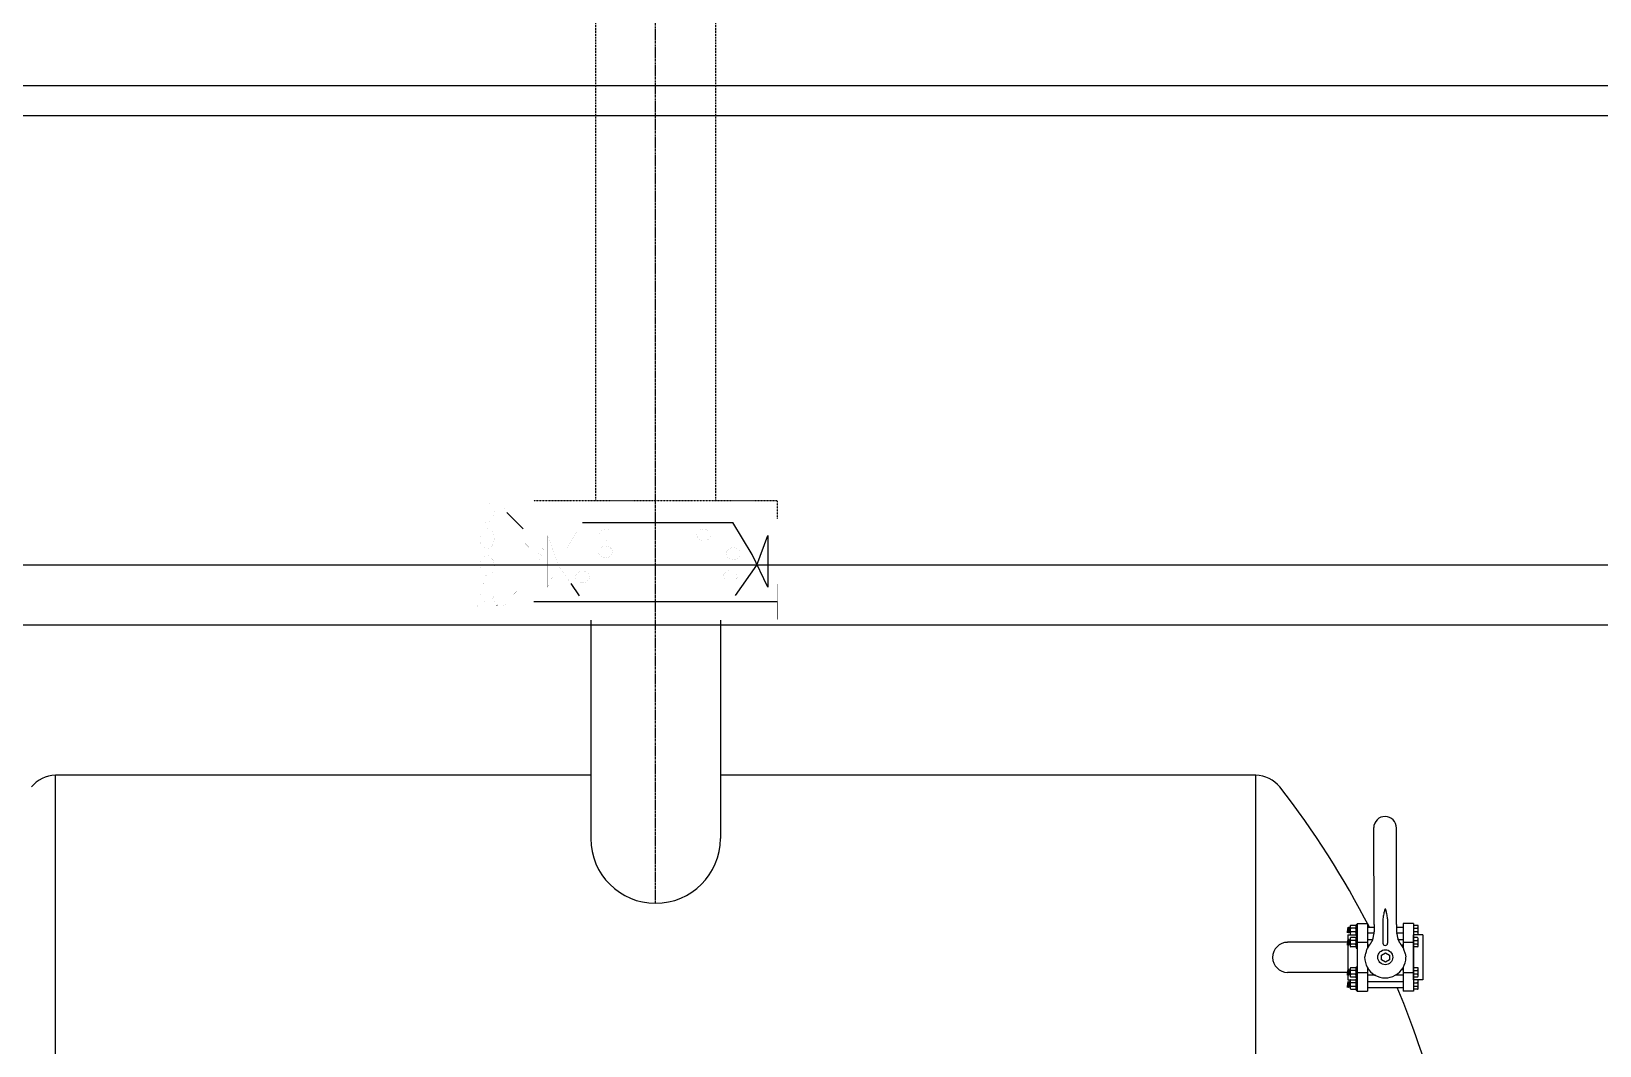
# Model space of a CAD drawing. Header units: millimetres. Extents: x -702765 to 835888, y -645289 to 262.
# Drawn here: x 723292 to 725905, y -319329 to -317639 of the extents above; entities that cross this region are included whole.
import ezdxf

# ---------------------------------------------------------------- set-up
doc = ezdxf.new("R2010")
doc.units = ezdxf.units.MM
doc.header["$LTSCALE"] = 0.01
for name, pattern in [('CENTER', [2, 1.25, -0.25, 0.25, -0.25]), ('DASHED', [19.05, 12.7, -6.35]), ('HIDDEN', [9.525, 6.35, -3.175])]:
    doc.linetypes.add(name, pattern=pattern)
for name, color, linetype in [('A\\M+3B1E2\\M+3B0E81', 6, 'Continuous'), ('centre', 8, 'CENTER'), ('F\\M+3B9E8\\M+3B0FC2', 3, 'Continuous'), ('N_THAY', 7, 'Continuous'), ('PIPE', 3, 'Continuous'), ('S\\M+3B1E2\\M+3B0E82', 4, 'Continuous'), ('V\\M+3B0C7\\M+3C3E0', 8, 'Continuous')]:
    doc.layers.add(name, color=color, linetype=linetype)

msp = doc.modelspace()

# ---------------------------------------------------------------- linework, layer by layer
at = {"layer": 'A\\M+3B1E2\\M+3B0E81'}
msp.add_lwpolyline([(721102.4, -321128.6), (726002.4, -321128.6), (726002.4, -318628.6), (721102.4, -318628.6)], close=True, dxfattribs=at)
at = {"layer": 'centre', "linetype": 'CENTER', "ltscale": 300}
msp.add_line((724332.4, -319092), (724332.4, -306279.4), dxfattribs=at)
at = {"layer": 'F\\M+3B9E8\\M+3B0FC2'}
for p, q in [((724224.4, -318619.8), (724224.4, -318984)), ((724440.4, -318619.8), (724440.4, -318984))]:
    msp.add_line(p, q, dxfattribs=at)
msp.add_arc((724332.4, -318984), 108, 180, 0, dxfattribs=at)
at = {"layer": 'N_THAY'}
for p, q in [((720402.4, -317728.6), (726902.4, -317728.6)), ((720452.4, -317778.6), (726402.4, -317778.6))]:
    msp.add_line(p, q, dxfattribs=at)
at = {"layer": 'PIPE', "linetype": 'DASHED', "ltscale": 25}
for p, q in [((724232.4, -306279.4), (724232.4, -318420.8)), ((724432.4, -306279.4), (724432.4, -318420.8))]:
    msp.add_line(p, q, dxfattribs=at)
at = {"layer": 'S\\M+3B1E2\\M+3B0E82'}
for p, q in [((724224.4, -318878.6), (723332.4, -318878.6)), ((723332.4, -320678.6), (723332.4, -318878.6)), ((725332.4, -318878.6), (724440.4, -318878.6)), ((725332.4, -318878.6), (724440.4, -318878.6)), ((725332.4, -320678.6), (725332.4, -318878.6))]:
    msp.add_line(p, q, dxfattribs=at)
at = {"layer": 'S\\M+3B1E2\\M+3B0E82', "linetype": 'Continuous'}
for points, const_width in [([(724039.1, -318433), (724039.1, -318432.6), (724039, -318432.3), (724038.8, -318431.9), (724038.6, -318431.6), (724038.4, -318431.4), (724038.1, -318431.2), (724037.7, -318431), (724037.4, -318430.9), (724037, -318430.9), (724036.7, -318430.9), (724036.3, -318431), (724036, -318431.2), (724035.7, -318431.4), (724035.5, -318431.6), (724035.2, -318431.9), (724035.1, -318432.3), (724035, -318432.6), (724035, -318433), (724035, -318433)], 0.0349), ([(724035, -318433), (724035, -318595.4)], 0.0349), ([(724039.1, -318441.3), (724039.3, -318444.2), (724039.8, -318447), (724040.7, -318449.6), (724041.8, -318452), (724043.3, -318454.1), (724045, -318455.7), (724046.9, -318457), (724048.9, -318457.7), (724050.9, -318458), (724053, -318457.7), (724055, -318457), (724056.9, -318455.7), (724058.6, -318454.1), (724060, -318452), (724061.2, -318449.7), (724062.1, -318447), (724062.6, -318444.2), (724062.8, -318441.3), (724062.6, -318438.4), (724062.1, -318435.6), (724061.2, -318433), (724060, -318430.6), (724058.6, -318428.6), (724056.9, -318426.9), (724055, -318425.7), (724053, -318424.9), (724050.9, -318424.7), (724048.9, -318424.9), (724046.9, -318425.7), (724045, -318426.9), (724043.3, -318428.6), (724041.9, -318430.6), (724040.7, -318433), (724039.8, -318435.6), (724039.3, -318438.4), (724039.1, -318441.3), (724039.1, -318441.3)], 0.0349), ([(724039.1, -318595.4), (724039.1, -318433)], 0.0349), ([(724084.4, -318441.3), (724084.3, -318439.5), (724083.8, -318437.8), (724083.1, -318436.1), (724082, -318434.6), (724080.7, -318433.4), (724079.3, -318432.3), (724077.7, -318431.5), (724075.9, -318431.1), (724074.1, -318430.9), (724072.3, -318431.1), (724070.6, -318431.5), (724069, -318432.3), (724067.5, -318433.4), (724066.2, -318434.6), (724065.2, -318436.1), (724064.5, -318437.8), (724064, -318439.5), (724063.8, -318441.3)], 0.0349), ([(724063.8, -318441.3), (724039.1, -318441.3)], 0.0349), ([(724050.9, -318449.6), (724050.9, -318474.6)], 0.0349), ([(724063.8, -318587), (724063.8, -318441.3)], 0.0349), ([(724084.4, -318441.3), (724084.4, -318587.1)], 0.0349), ([(724111.7, -318488.8), (724084.4, -318461.2)], 0.0349), ([(724129.3, -318451), (724535.5, -318451)], 0.0579), ([(724129.3, -318451), (724129.3, -318482.4)], 0.0579), ([(724185.1, -318499.3), (724210.4, -318457.2)], 0.0699), ([(724434, -318459.7), (724434, -318524.6), (724232.2, -318524.6), (724232.2, -318459.7), (724434, -318459.7)], 0.0699), ([(724535.5, -318451), (724535.5, -318482.4)], 0.0579), ([(724039.8, -318484.3), (724040, -318487.2), (724040.5, -318490), (724041.4, -318492.7), (724042.6, -318495), (724044, -318497.1), (724045.7, -318498.8), (724047.6, -318500), (724049.6, -318500.7), (724051.7, -318501), (724053.7, -318500.7), (724055.7, -318500), (724057.6, -318498.8), (724059.3, -318497.1), (724060.7, -318495), (724061.9, -318492.7), (724062.8, -318490), (724063.3, -318487.2), (724063.5, -318484.3), (724063.3, -318481.4), (724062.8, -318478.6), (724061.9, -318476), (724060.7, -318473.6), (724059.3, -318471.6), (724057.6, -318469.9), (724055.7, -318468.7), (724053.7, -318467.9), (724051.7, -318467.7), (724049.6, -318467.9), (724047.6, -318468.7), (724045.7, -318469.9), (724044, -318471.6), (724042.6, -318473.6), (724041.4, -318476), (724040.5, -318478.6), (724040, -318481.4), (724039.8, -318484.3), (724039.8, -318484.3)], 0.0349), ([(724111.7, -318468), (724146.2, -318502.8)], 0.0349), ([(724124.1, -318501.3), (724111.7, -318488.8)], 0.0349), ([(724129.3, -318482.4), (724195.1, -318482.4)], 0.0579), ([(724191.7, -318558.9), (724170.7, -318528.6), (724152.3, -318479.2), (724152.3, -318565.2), (724164.4, -318539.9)], 0.0699), ([(724255.1, -318468.9), (724253.2, -318468.3), (724251.2, -318468.1), (724249.2, -318468.2), (724247.2, -318468.5), (724245.4, -318469.1), (724243.6, -318470), (724242.1, -318471.2), (724240.9, -318472.5), (724239.9, -318474), (724239.3, -318475.7), (724239, -318477.4), (724239.1, -318479.1), (724239.5, -318480.8), (724240.2, -318482.4), (724241.3, -318483.8), (724242.6, -318485.1), (724244.2, -318486.2), (724246, -318487), (724247.9, -318487.5), (724249.9, -318487.8), (724251.9, -318487.7), (724253.9, -318487.4), (724255.8, -318486.7), (724257.5, -318485.8), (724259, -318484.7), (724260.2, -318483.3), (724261.2, -318481.8), (724261.8, -318480.2), (724262.1, -318478.5), (724262.1, -318476.8), (724261.7, -318475.1), (724260.9, -318473.5), (724259.8, -318472.1), (724258.5, -318470.8), (724256.9, -318469.7), (724255.1, -318468.9), (724255.1, -318468.9)], 0.0699), ([(724417.2, -318468.9), (724415.3, -318468.3), (724413.3, -318468.1), (724411.3, -318468.1), (724409.3, -318468.5), (724407.4, -318469.1), (724405.7, -318470), (724404.2, -318471.2), (724402.9, -318472.5), (724402, -318474), (724401.3, -318475.7), (724401, -318477.4), (724401.1, -318479.1), (724401.5, -318480.8), (724402.3, -318482.4), (724403.3, -318483.8), (724404.7, -318485.1), (724406.2, -318486.2), (724408, -318487), (724409.9, -318487.5), (724411.9, -318487.8), (724413.9, -318487.7), (724415.9, -318487.4), (724417.8, -318486.8), (724419.5, -318485.8), (724421, -318484.7), (724422.3, -318483.4), (724423.2, -318481.8), (724423.9, -318480.2), (724424.2, -318478.5), (724424.1, -318476.8), (724423.7, -318475.1), (724423, -318473.5), (724421.9, -318472.1), (724420.6, -318470.8), (724419, -318469.7), (724417.2, -318468.9), (724417.2, -318468.9)], 0.0699), ([(724535.5, -318482.4), (724475.5, -318482.4)], 0.0579), ([(724039.8, -318529.1), (724040, -318532), (724040.5, -318534.8), (724041.4, -318537.4), (724042.6, -318539.8), (724044, -318541.8), (724045.7, -318543.5), (724047.6, -318544.7), (724049.6, -318545.5), (724051.6, -318545.7), (724053.7, -318545.5), (724055.7, -318544.7), (724057.6, -318543.5), (724059.3, -318541.8), (724060.7, -318539.8), (724061.9, -318537.4), (724062.8, -318534.8), (724063.3, -318532), (724063.5, -318529.1), (724063.3, -318526.2), (724062.8, -318523.4), (724061.9, -318520.8), (724060.7, -318518.4), (724059.3, -318516.3), (724057.6, -318514.7), (724055.7, -318513.4), (724053.7, -318512.7), (724051.6, -318512.4), (724049.6, -318512.7), (724047.6, -318513.4), (724045.7, -318514.7), (724044, -318516.3), (724042.6, -318518.4), (724041.4, -318520.8), (724040.5, -318523.4), (724040, -318526.2), (724039.8, -318529.1), (724039.8, -318529.1)], 0.0349), ([(724050.9, -318495.4), (724050.9, -318524.6)], 0.0349), ([(724111.7, -318508.2), (724084.4, -318508.2)], 0.0349), ([(724136, -318508.2), (724111.7, -318508.2)], 0.0349), ([(724124.1, -318501.2), (724118.4, -318501.2), (724118.4, -318508.5)], 0.0349), ([(724125.6, -318502.8), (724124.2, -318501.4)], 0.0349), ([(724125.6, -318502.8), (724127.6, -318504.5), (724129.8, -318505.8), (724132.1, -318506.6), (724134.6, -318507.1), (724137.2, -318507.1), (724139.7, -318506.6), (724142.1, -318505.8), (724144.3, -318504.5), (724146.2, -318502.8)], 0.0349), ([(724136, -318520.7), (724137, -318520.6), (724138.1, -318520.3), (724139.1, -318519.9), (724139.9, -318519.2), (724140.7, -318518.5), (724141.3, -318517.6), (724141.8, -318516.6), (724142, -318515.5), (724142.1, -318514.4), (724142, -318513.4), (724141.8, -318512.3), (724141.3, -318511.3), (724140.7, -318510.4), (724139.9, -318509.7), (724139.1, -318509), (724138.1, -318508.6), (724137, -318508.3), (724136, -318508.2), (724136, -318508.2)], 0.0349), ([(724151.4, -318501.2), (724145.2, -318501.2)], 0.0349), ([(724166.9, -318501.2), (724151.4, -318501.2)], 0.0349), ([(724232.2, -318498.8), (724166.4, -318498.8)], 0.0699), ([(724166.7, -318501.2), (724166.7, -318527.2)], 0.0349), ([(724166.9, -318501.2), (724166.9, -318527.2)], 0.0349), ([(724253.6, -318497.3), (724251.7, -318496.8), (724249.7, -318496.5), (724247.7, -318496.6), (724245.7, -318496.9), (724243.8, -318497.5), (724242.1, -318498.5), (724240.6, -318499.6), (724239.3, -318500.9), (724238.4, -318502.5), (724237.7, -318504.1), (724237.5, -318505.8), (724237.5, -318507.5), (724237.9, -318509.2), (724238.7, -318510.8), (724239.7, -318512.3), (724241.1, -318513.5), (724242.7, -318514.6), (724244.4, -318515.4), (724246.4, -318516), (724248.4, -318516.2), (724250.4, -318516.2), (724252.4, -318515.8), (724254.2, -318515.2), (724256, -318514.3), (724257.5, -318513.1), (724258.7, -318511.8), (724259.7, -318510.3), (724260.3, -318508.6), (724260.6, -318506.9), (724260.5, -318505.2), (724260.1, -318503.5), (724259.4, -318501.9), (724258.3, -318500.5), (724257, -318499.2), (724255.4, -318498.1), (724253.6, -318497.3), (724253.6, -318497.3)], 0.0699), ([(724466.1, -318500.1), (724464.2, -318499.6), (724462.2, -318499.3), (724460.2, -318499.4), (724458.2, -318499.7), (724456.3, -318500.3), (724454.6, -318501.3), (724453.1, -318502.4), (724451.8, -318503.7), (724450.9, -318505.3), (724450.2, -318506.9), (724449.9, -318508.6), (724450, -318510.3), (724450.4, -318512), (724451.1, -318513.6), (724452.2, -318515.1), (724453.6, -318516.3), (724455.1, -318517.4), (724456.9, -318518.2), (724458.8, -318518.8), (724460.8, -318519), (724462.9, -318519), (724464.8, -318518.6), (724466.7, -318518), (724468.4, -318517.1), (724469.9, -318515.9), (724471.2, -318514.6), (724472.2, -318513.1), (724472.8, -318511.5), (724473.1, -318509.8), (724473, -318508), (724472.6, -318506.3), (724471.9, -318504.8), (724470.8, -318503.3), (724469.5, -318502), (724467.9, -318500.9), (724466.1, -318500.1), (724466.1, -318500.1)], 0.0699), ([(724502.8, -318530), (724527.3, -318530), (724527.3, -318515.5), (724502.8, -318515.5)], 0.0699), ([(724050.9, -318537.1), (724050.9, -318566.2)], 0.0349), ([(724111.7, -318520.7), (724084.4, -318520.7)], 0.0349), ([(724084.4, -318567.9), (724111.7, -318540.3)], 0.0349), ([(724136, -318520.7), (724111.7, -318520.7)], 0.0349), ([(724111.7, -318540.3), (724125.6, -318526.3)], 0.0349), ([(724146.2, -318526.3), (724111.7, -318561.1)], 0.0349), ([(724124.6, -318527.2), (724118.4, -318527.2), (724118.4, -318521)], 0.0349), ([(724146.2, -318526.3), (724144.3, -318524.6), (724142.1, -318523.3), (724139.7, -318522.4), (724137.2, -318522), (724134.6, -318522), (724132.2, -318522.4), (724129.8, -318523.3), (724127.6, -318524.6), (724125.6, -318526.3), (724125.6, -318526.3)], 0.0349), ([(724151.4, -318527.2), (724145.2, -318527.2)], 0.0349), ([(724166.9, -318527.2), (724151.4, -318527.2)], 0.0349), ([(724166.4, -318530), (724232.2, -318530)], 0.0699), ([(724166.6, -318525), (724168, -318522.1)], 0.0349), ([(724215.4, -318539), (724213.5, -318538.4), (724211.5, -318538.2), (724209.5, -318538.2), (724207.5, -318538.6), (724205.6, -318539.2), (724203.9, -318540.1), (724202.4, -318541.2), (724201.1, -318542.6), (724200.2, -318544.1), (724199.5, -318545.7), (724199.3, -318547.4), (724199.3, -318549.2), (724199.7, -318550.8), (724200.5, -318552.4), (724201.5, -318553.9), (724202.9, -318555.2), (724204.5, -318556.2), (724206.2, -318557.1), (724208.2, -318557.6), (724210.1, -318557.9), (724212.2, -318557.8), (724214.1, -318557.5), (724216, -318556.8), (724217.7, -318555.9), (724219.2, -318554.8), (724220.5, -318553.4), (724221.5, -318551.9), (724222.1, -318550.3), (724222.4, -318548.6), (724222.3, -318546.9), (724221.9, -318545.2), (724221.2, -318543.6), (724220.1, -318542.1), (724218.8, -318540.8), (724217.2, -318539.8), (724215.4, -318539), (724215.4, -318539)], 0.0699), ([(724461.5, -318537.6), (724459.6, -318537.1), (724457.6, -318536.9), (724455.6, -318536.9), (724453.6, -318537.3), (724451.7, -318537.9), (724450, -318538.8), (724448.5, -318539.9), (724447.3, -318541.3), (724446.3, -318542.8), (724445.7, -318544.4), (724445.4, -318546.1), (724445.4, -318547.9), (724445.8, -318549.5), (724446.6, -318551.1), (724447.6, -318552.6), (724449, -318553.9), (724450.6, -318555), (724452.3, -318555.8), (724454.3, -318556.3), (724456.3, -318556.5), (724458.3, -318556.5), (724460.3, -318556.2), (724462.1, -318555.5), (724463.9, -318554.6), (724465.4, -318553.5), (724466.6, -318552.1), (724467.6, -318550.6), (724468.2, -318549), (724468.5, -318547.3), (724468.4, -318545.6), (724468, -318543.9), (724467.3, -318542.3), (724466.2, -318540.8), (724464.9, -318539.5), (724463.3, -318538.5), (724461.5, -318537.6), (724461.5, -318537.6)], 0.0699), ([(724040.3, -318572.8), (724040.5, -318575.7), (724041, -318578.5), (724041.9, -318581.1), (724043.1, -318583.5), (724044.6, -318585.6), (724046.2, -318587.2), (724048.1, -318588.5), (724050.1, -318589.2), (724052.2, -318589.5), (724054.2, -318589.2), (724056.2, -318588.5), (724058.1, -318587.2), (724059.8, -318585.6), (724061.2, -318583.5), (724062.4, -318581.1), (724063.3, -318578.5), (724063.8, -318575.7), (724064, -318572.8), (724063.8, -318569.9), (724063.3, -318567.1), (724062.4, -318564.5), (724061.2, -318562.1), (724059.8, -318560.1), (724058.1, -318558.4), (724056.2, -318557.2), (724054.2, -318556.4), (724052.2, -318556.2), (724050.1, -318556.4), (724048.1, -318557.2), (724046.2, -318558.4), (724044.6, -318560.1), (724043.1, -318562.1), (724041.9, -318564.5), (724041, -318567.1), (724040.5, -318569.9), (724040.3, -318572.8), (724040.3, -318572.8)], 0.0349), ([(724111.7, -318561.1), (724084.4, -318588.7)], 0.0349), ([(724129.3, -318589.6), (724129.3, -318558.2)], 0.0579), ([(724191.5, -318558.2), (724129.3, -318558.2)], 0.0579), ([(724535.5, -318558.2), (724479.7, -318558.2)], 0.0579), ([(724535, -318560), (724535, -318618.3)], 0.0699), ([(724535.5, -318589.6), (724535.5, -318558.2)], 0.0579), ([(724063.8, -318587), (724039.1, -318587.1)], 0.0349), ([(724050.9, -318582.9), (724050.9, -318603.7)], 0.0349), ([(724063.8, -318587), (724064, -318588.9), (724064.4, -318590.6), (724065.2, -318592.3), (724066.2, -318593.7), (724067.5, -318595), (724067.9, -318595.3)], 0.0349), ([(724080.1, -318595.5), (724081.5, -318594.3), (724082.6, -318592.9), (724083.5, -318591.3), (724084.1, -318589.6), (724084.4, -318587.8), (724084.4, -318587.1)], 0.0349), ([(724535.5, -318589.6), (724129.3, -318589.6)], 0.152), ([(724205.8, -318579.4), (724465, -318579.4), (724465.7, -318579.2)], 0.0579), ([(724035, -318595.4), (724035, -318595.7), (724035.1, -318596.1), (724035.2, -318596.4), (724035.5, -318596.7), (724035.7, -318597), (724036, -318597.2), (724036.3, -318597.3), (724036.7, -318597.4), (724037, -318597.5), (724037.4, -318597.4), (724037.7, -318597.3), (724038.1, -318597.2), (724038.4, -318597), (724038.6, -318596.7), (724038.8, -318596.4), (724039, -318596.1), (724039.1, -318595.7), (724039.1, -318595.4), (724039.1, -318595.4)], 0.0349), ([(724068.3, -318595.6), (724069.9, -318596.5), (724071.6, -318597.1), (724073.3, -318597.4), (724075.1, -318597.4), (724076.9, -318597.1), (724078.6, -318596.4), (724080, -318595.6)], 0.0349), ([(724080, -318595.6), (724080.1, -318595.4)], 0.0289)]:
    msp.add_lwpolyline(points, dxfattribs=dict(at, const_width=const_width))
at = {"layer": 'S\\M+3B1E2\\M+3B0E82', "linetype": 'HIDDEN', "const_width": 0.343}
for points in [[(724129.3, -318420.8), (724535.5, -318420.8)], [(724129.3, -318451), (724129.3, -318420.8)]]:
    msp.add_lwpolyline(points, dxfattribs=at)
at = {"layer": 'S\\M+3B1E2\\M+3B0E82', "linetype": 'HIDDEN'}
for points in [[(724129.3, -318420.8), (724535.5, -318420.8)], [(724535.5, -318451), (724535.5, -318420.8)]]:
    msp.add_lwpolyline(points, dxfattribs=at)
at = {"layer": 'S\\M+3B1E2\\M+3B0E82', "linetype": 'Continuous'}
for points in [[(724084.4, -318440.4), (724111.7, -318468)], [(724210.4, -318457.2), (724461.1, -318457.1)], [(724465.7, -318579.2), (724500.9, -318528.5), (724519.2, -318479), (724519.2, -318565.1), (724493.2, -318510.5), (724461.1, -318457.1)], [(724205.8, -318579.4), (724191.7, -318558.9)], [(724535.5, -318589.6), (724129.3, -318589.6)], [(724068.3, -318595.6), (724067.9, -318595.3)]]:
    msp.add_lwpolyline(points, dxfattribs=at)
at = {"layer": 'S\\M+3B1E2\\M+3B0E82', "const_width": 0.152}
for points in [[(724129.3, -318589.6), (724129.3, -318619.8)], [(724535.5, -318589.6), (724535.5, -318619.8)], [(724535.5, -318619.8), (724129.3, -318619.8)]]:
    msp.add_lwpolyline(points, dxfattribs=at)
at = {"layer": 'S\\M+3B1E2\\M+3B0E82'}
for points in [[(725529.5, -319127.1), (725528.9, -318965.9)], [(725567, -319127.1), (725566.7, -318966.5)], [(725552, -319117.7), (725551.7, -319115.7), (725551.4, -319113.7), (725551.1, -319111.7), (725550.8, -319109.8), (725550.4, -319108.1), (725550.1, -319106.5), (725549.8, -319105), (725549.5, -319103.8), (725549.2, -319102.7), (725548.9, -319102), (725548.5, -319101.5), (725548.2, -319101.3), (725547.9, -319101.5), (725547.6, -319102), (725547.2, -319102.7), (725546.9, -319103.7), (725546.6, -319105), (725546.2, -319106.4), (725545.9, -319108.1), (725545.5, -319109.8), (725545.2, -319111.7), (725544.9, -319113.7), (725544.5, -319115.7), (725544.2, -319117.7)], [(725485.3, -319141.3), (725486, -319133.8)], [(725486.5, -319131.9), (725485.7, -319141.3)], [(725489.7, -319139.8), (725485.8, -319139.8)], [(725486, -319133.8), (725486.1, -319133.6)], [(725486.1, -319133.4), (725486.2, -319131.9)], [(725486.1, -319133.6), (725486.1, -319133.4)], [(725486.5, -319131.9), (725486.2, -319131.9)], [(725489.6, -319133.5), (725486.4, -319133.5)], [(725486.8, -319141.3), (725487.7, -319131.9)], [(725487.2, -319141.3), (725486.8, -319141.3)], [(725488, -319131.9), (725487.2, -319141.3)], [(725488, -319131.9), (725487.7, -319131.9)], [(725488.3, -319141.3), (725489.2, -319131.9)], [(725488.6, -319141.3), (725488.3, -319141.3)], [(725489.4, -319131.9), (725488.6, -319141.3)], [(725489.4, -319131.9), (725489.2, -319131.9)], [(725489.7, -319130.1), (725489.7, -319143.2)], [(725498.6, -319128.9), (725490.7, -319128.9)], [(725498.2, -319133.6), (725491.2, -319133.6)], [(725498.2, -319139.8), (725491.2, -319139.8)], [(725499.8, -319127.3), (725501.3, -319127.3)], [(725499.8, -319127.3), (725499.8, -319130.2)], [(725499.8, -319143.3), (725499.8, -319130.2)], [(725501.3, -319125.7), (725518.5, -319125.7)], [(725501.3, -319125.7), (725501.3, -319238.4)], [(725518.5, -319125.7), (725518.5, -319167.2)], [(725518.5, -319132), (725529.6, -319132)], [(725518.5, -319141.4), (725529.3, -319141.4)], [(725529.2, -319141.5), (725529, -319142.7), (725528.7, -319144), (725528.5, -319145.1), (725528.2, -319146.3), (725528, -319147.4), (725527.8, -319148.4), (725527.6, -319149.3), (725527.5, -319150.2), (725527.3, -319150.9), (725527.2, -319151.4), (725527.1, -319151.9), (725527, -319152.1), (725527, -319152.1), (725527, -319152.2), (725527, -319152.2), (725527, -319152.2), (725527, -319152.2), (725527, -319152.2), (725527, -319152.2), (725527, -319152.2), (725527, -319152.2), (725527, -319152.1), (725527, -319152.1), (725527, -319152.1)], [(725529.3, -319141.1), (725529.3, -319141.1), (725529.3, -319141.2), (725529.3, -319141.2), (725529.3, -319141.2), (725529.3, -319141.3), (725529.3, -319141.3), (725529.2, -319141.3), (725529.2, -319141.4), (725529.2, -319141.4), (725529.2, -319141.4), (725529.2, -319141.5), (725529.2, -319141.5), (725529.2, -319141.6), (725529.2, -319141.8), (725529.2, -319141.8), (725529.2, -319141.9), (725529.2, -319141.9), (725529.2, -319141.9), (725529.2, -319141.9), (725529.2, -319141.8), (725529.2, -319141.7), (725529.2, -319141.7), (725529.2, -319141.6), (725529.2, -319141.5)], [(725529.5, -319127.1), (725529.5, -319128), (725529.5, -319128.9), (725529.5, -319129.8), (725529.5, -319130.7), (725529.5, -319131.6), (725529.6, -319132.5), (725529.6, -319133.4), (725529.6, -319134.3), (725529.5, -319135.1), (725529.5, -319136), (725529.5, -319136.9), (725529.5, -319137.8), (725529.5, -319138.1), (725529.4, -319138.4), (725529.4, -319138.6), (725529.4, -319138.9), (725529.4, -319139.2), (725529.4, -319139.5), (725529.4, -319139.7), (725529.3, -319140), (725529.3, -319140.3), (725529.3, -319140.6), (725529.3, -319140.8), (725529.3, -319141.1)], [(725544.2, -319117.7), (725544.2, -319158.4)], [(725552, -319117.7), (725552, -319158.4)], [(725566.7, -319132), (725578, -319132)], [(725567, -319127.1), (725567, -319128), (725567, -319128.9), (725567, -319129.8), (725567, -319130.7), (725566.9, -319131.6), (725566.9, -319132.5), (725566.9, -319133.4), (725566.9, -319134.3), (725566.9, -319135.1), (725567, -319136), (725567, -319136.9), (725567, -319137.8), (725567, -319138.1), (725567, -319138.4), (725567, -319138.6), (725567.1, -319138.9), (725567.1, -319139.2), (725567.1, -319139.5), (725567.1, -319139.7), (725567.1, -319140), (725567.1, -319140.3), (725567.1, -319140.6), (725567.2, -319140.8), (725567.2, -319141.1)], [(725567.2, -319141.4), (725578, -319141.4)], [(725567.2, -319141.5), (725567.2, -319141.6), (725567.2, -319141.7), (725567.3, -319141.7), (725567.3, -319141.8), (725567.3, -319141.9), (725567.3, -319142), (725567.3, -319142.1), (725567.3, -319142.1), (725567.3, -319142.2), (725567.3, -319142.3), (725567.3, -319142.3), (725567.3, -319142.4), (725567.3, -319142.5), (725567.3, -319142.6), (725567.3, -319142.7), (725567.4, -319142.7), (725567.4, -319142.8), (725567.4, -319142.7), (725567.3, -319142.7), (725567.3, -319142.7), (725567.3, -319142.6), (725567.3, -319142.5), (725567.3, -319142.5), (725567.3, -319142.4)], [(725567.3, -319142.4), (725567.6, -319143.5), (725567.8, -319144.6), (725568, -319145.7), (725568.2, -319146.7), (725568.4, -319147.7), (725568.6, -319148.6), (725568.8, -319149.4), (725569, -319150.1), (725569.1, -319150.8), (725569.2, -319151.3), (725569.3, -319151.7), (725569.4, -319151.9), (725569.4, -319151.9), (725569.4, -319152), (725569.4, -319152), (725569.4, -319152), (725569.4, -319152), (725569.4, -319152), (725569.4, -319152), (725569.4, -319152), (725569.4, -319152), (725569.4, -319151.9), (725569.4, -319151.9), (725569.4, -319151.9)], [(725578, -319125.7), (725578, -319167.2)], [(725595.2, -319125.7), (725578, -319125.7)], [(725595.2, -319125.7), (725595.2, -319144.5)], [(725601.8, -319128.9), (725595.2, -319128.9)], [(725595.2, -319133.6), (725601.4, -319133.6)], [(725601.4, -319139.8), (725595.2, -319139.8)], [(725603, -319143.3), (725603, -319130.2)], [(725485.8, -319157), (725385.5, -319157)], [(725485.3, -319161.7), (725486, -319154.1)], [(725485.7, -319144.5), (725499.8, -319144.5)], [(725485.7, -319144.5), (725485.7, -319219.6)], [(725486.5, -319152.3), (725485.7, -319161.7)], [(725489.7, -319160.1), (725485.8, -319160.1)], [(725486, -319154.1), (725486.1, -319153.9)], [(725486.1, -319153.7), (725486.2, -319152.3)], [(725486.1, -319153.9), (725486.1, -319153.7)], [(725486.5, -319152.3), (725486.2, -319152.3)], [(725489.6, -319153.8), (725486.4, -319153.8)], [(725486.8, -319161.7), (725487.7, -319152.3)], [(725487.2, -319161.7), (725486.8, -319161.7)], [(725488, -319152.3), (725487.2, -319161.7)], [(725488, -319152.3), (725487.7, -319152.3)], [(725488.3, -319161.7), (725489.2, -319152.3)], [(725488.6, -319161.7), (725488.3, -319161.7)], [(725489.4, -319152.3), (725488.6, -319161.7)], [(725489.4, -319152.3), (725489.2, -319152.3)], [(725489.7, -319150.4), (725489.7, -319163.5)], [(725498.6, -319149.2), (725490.7, -319149.2)], [(725498.7, -319164.8), (725490.8, -319164.8)], [(725498.2, -319153.9), (725491.2, -319153.9)], [(725498.2, -319160.2), (725491.2, -319160.2)], [(725499.8, -319143.3), (725499.8, -319146.4)], [(725499.8, -319146.4), (725501.3, -319146.4)], [(725499.8, -319147.7), (725501.3, -319147.7)], [(725499.8, -319147.7), (725499.8, -319150.5)], [(725499.8, -319163.6), (725499.8, -319150.5)], [(725499.8, -319163.6), (725499.8, -319166.8)], [(725499.8, -319166.8), (725501.3, -319166.8)], [(725501.3, -319157), (725518.5, -319157)], [(725518.2, -319167.2), (725518.2, -319167.2), (725518.2, -319167.2), (725518.2, -319167.3), (725518.2, -319167.3), (725518.2, -319167.3), (725518.2, -319167.3), (725518.2, -319167.3), (725518.2, -319167.4), (725518.1, -319167.4), (725518.1, -319167.4), (725518.1, -319167.4), (725518.1, -319167.5), (725517.6, -319168.7), (725517.1, -319170.1), (725516.6, -319171.5), (725516.1, -319173.1), (725515.6, -319174.6), (725515.2, -319176.1), (725514.9, -319177.5), (725514.5, -319178.8), (725514.3, -319179.9), (725514.1, -319180.8), (725513.9, -319181.5), (725513.8, -319181.9), (725513.8, -319181.9), (725513.8, -319181.9), (725513.8, -319181.9), (725513.8, -319181.9), (725513.8, -319181.9), (725513.8, -319181.9), (725513.8, -319181.9), (725513.8, -319181.9), (725513.8, -319181.9), (725513.8, -319181.9), (725513.8, -319181.9), (725513.8, -319181.9), (725513.8, -319181.8), (725513.8, -319181.8), (725513.8, -319181.8), (725513.8, -319181.8), (725513.8, -319181.8), (725513.8, -319181.8), (725513.8, -319181.8), (725513.8, -319181.8), (725513.8, -319181.8), (725513.8, -319181.8), (725513.8, -319181.8), (725513.8, -319181.9), (725513.8, -319181.9), (725513.8, -319181.9), (725513.8, -319181.9), (725513.8, -319181.9), (725513.8, -319181.9), (725513.8, -319181.9), (725513.8, -319181.9), (725513.8, -319181.9), (725513.8, -319181.9), (725513.8, -319181.9), (725513.8, -319181.9), (725513.8, -319181.9), (725513.8, -319181.9), (725513.8, -319181.9), (725513.8, -319181.9), (725513.8, -319181.9), (725513.8, -319181.9), (725513.8, -319181.9), (725513.8, -319181.9), (725513.8, -319181.9), (725513.8, -319181.9), (725513.8, -319181.9), (725513.8, -319181.9), (725513.8, -319181.9)], [(725521.7, -319161.6), (725521.3, -319162.2), (725520.9, -319162.9), (725520.5, -319163.5), (725520.2, -319164.1), (725519.8, -319164.6), (725519.5, -319165.1), (725519.2, -319165.6), (725518.9, -319166.1), (725518.7, -319166.4), (725518.5, -319166.8), (725518.3, -319167), (725518.2, -319167.2), (725518.2, -319167.2), (725518.2, -319167.3), (725518.2, -319167.3), (725518.2, -319167.3), (725518.2, -319167.3), (725518.2, -319167.3), (725518.2, -319167.3), (725518.2, -319167.3), (725518.2, -319167.3), (725518.2, -319167.2), (725518.2, -319167.2), (725518.2, -319167.2)], [(725518.5, -319152.3), (725527.2, -319152.3)], [(725521.8, -319161.6), (725518.5, -319161.7)], [(725521.8, -319161.4), (725521.8, -319161.4), (725521.8, -319161.4), (725521.8, -319161.5), (725521.8, -319161.5), (725521.7, -319161.5), (725521.7, -319161.5), (725521.7, -319161.5), (725521.7, -319161.5), (725521.7, -319161.6), (725521.7, -319161.6), (725521.7, -319161.6), (725521.7, -319161.6), (725521.6, -319161.7), (725521.5, -319161.8), (725521.4, -319161.9), (725521.4, -319161.9), (725521.4, -319162), (725521.4, -319162), (725521.4, -319161.9), (725521.4, -319161.9), (725521.5, -319161.8), (725521.5, -319161.8), (725521.6, -319161.7), (725521.7, -319161.6)], [(725527, -319152.1), (725526.9, -319152.4), (725526.8, -319152.7), (725526.7, -319153), (725526.6, -319153.2), (725526.5, -319153.5), (725526.4, -319153.8), (725526.3, -319154.1), (725526.2, -319154.4), (725526.1, -319154.7), (725525.9, -319154.9), (725525.8, -319155.2), (725525.7, -319155.5), (725525.4, -319156), (725525.1, -319156.5), (725524.8, -319157), (725524.5, -319157.5), (725524.2, -319158), (725523.9, -319158.5), (725523.6, -319159), (725523.2, -319159.5), (725522.9, -319160), (725522.5, -319160.4), (725522.2, -319160.9), (725521.8, -319161.4)], [(725569.4, -319151.9), (725569.4, -319151.9), (725569.4, -319151.9), (725569.4, -319152), (725569.4, -319152), (725569.4, -319152), (725569.4, -319152), (725569.4, -319152), (725569.4, -319152), (725569.4, -319152.1), (725569.4, -319152.1), (725569.4, -319152.1), (725569.4, -319152.1), (725569.5, -319152.3), (725569.5, -319152.4), (725569.6, -319152.5), (725569.6, -319152.5), (725569.6, -319152.5), (725569.6, -319152.5), (725569.6, -319152.5), (725569.5, -319152.4), (725569.5, -319152.4), (725569.5, -319152.3), (725569.5, -319152.2), (725569.4, -319152.1)], [(725569.4, -319152.1), (725569.4, -319152.1), (725569.5, -319152.2), (725569.5, -319152.2), (725569.5, -319152.3), (725569.5, -319152.3), (725569.5, -319152.3), (725569.5, -319152.4), (725569.5, -319152.4), (725569.5, -319152.4), (725569.5, -319152.5), (725569.6, -319152.5), (725569.6, -319152.5), (725569.6, -319152.7), (725569.7, -319152.8), (725569.7, -319152.9), (725569.7, -319152.9), (725569.7, -319152.9), (725569.7, -319152.9), (725569.7, -319152.9), (725569.7, -319152.8), (725569.6, -319152.8), (725569.6, -319152.7), (725569.6, -319152.6), (725569.6, -319152.5)], [(725569.4, -319152.3), (725578, -319152.3)], [(725569.6, -319152.5), (725569.7, -319152.8), (725569.8, -319153), (725569.9, -319153.3), (725570, -319153.5), (725570, -319153.8), (725570.1, -319154), (725570.2, -319154.3), (725570.4, -319154.5), (725570.5, -319154.8), (725570.6, -319155), (725570.7, -319155.2), (725570.8, -319155.5), (725571.1, -319156), (725571.4, -319156.6), (725571.7, -319157.1), (725572, -319157.6), (725572.3, -319158.1), (725572.7, -319158.7), (725573, -319159.2), (725573.4, -319159.7), (725573.7, -319160.2), (725574.1, -319160.7), (725574.5, -319161.2), (725574.9, -319161.7)], [(725574.9, -319161.7), (725575.2, -319162.3), (725575.6, -319162.9), (725576, -319163.5), (725576.3, -319164.1), (725576.6, -319164.6), (725577, -319165.2), (725577.2, -319165.6), (725577.5, -319166.1), (725577.7, -319166.5), (725577.9, -319166.8), (725578.1, -319167), (725578.2, -319167.2), (725578.2, -319167.2), (725578.2, -319167.3), (725578.2, -319167.3), (725578.2, -319167.3), (725578.2, -319167.3), (725578.2, -319167.3), (725578.2, -319167.3), (725578.2, -319167.3), (725578.2, -319167.3), (725578.2, -319167.2), (725578.2, -319167.2), (725578.2, -319167.2)], [(725578, -319161.7), (725574.9, -319161.7)], [(725578, -319157), (725595.2, -319157)], [(725578.2, -319167.2), (725578.2, -319167.2), (725578.2, -319167.2), (725578.2, -319167.2), (725578.2, -319167.2), (725578.2, -319167.2), (725578.2, -319167.2), (725578.2, -319167.3), (725578.3, -319167.3), (725578.3, -319167.3), (725578.3, -319167.3), (725578.3, -319167.3), (725578.3, -319167.3), (725578.4, -319167.4), (725578.5, -319167.5), (725578.6, -319167.6), (725578.6, -319167.6), (725578.6, -319167.6), (725578.6, -319167.6), (725578.6, -319167.6), (725578.5, -319167.6), (725578.5, -319167.5), (725578.4, -319167.5), (725578.4, -319167.4), (725578.3, -319167.3)], [(725578.3, -319167.3), (725578.3, -319167.3), (725578.3, -319167.3), (725578.3, -319167.3), (725578.3, -319167.4), (725578.3, -319167.4), (725578.3, -319167.4), (725578.3, -319167.4), (725578.3, -319167.4), (725578.3, -319167.4), (725578.3, -319167.4), (725578.4, -319167.4), (725578.4, -319167.5), (725578.8, -319168.7), (725579.3, -319170.1), (725579.8, -319171.6), (725580.3, -319173.1), (725580.7, -319174.6), (725581.2, -319176.1), (725581.6, -319177.5), (725581.9, -319178.8), (725582.2, -319179.9), (725582.4, -319180.8), (725582.6, -319181.5), (725582.7, -319181.9), (725582.7, -319181.9), (725582.7, -319181.9), (725582.7, -319181.9), (725582.7, -319181.9), (725582.7, -319181.9), (725582.7, -319181.9), (725582.7, -319181.9), (725582.7, -319181.9), (725582.7, -319181.9), (725582.7, -319181.9), (725582.7, -319181.9), (725582.7, -319181.9), (725582.7, -319181.8), (725582.7, -319181.8), (725582.7, -319181.8), (725582.7, -319181.8), (725582.7, -319181.8), (725582.7, -319181.8), (725582.7, -319181.8), (725582.7, -319181.8), (725582.7, -319181.8), (725582.7, -319181.8), (725582.7, -319181.8), (725582.7, -319181.9), (725582.7, -319181.9), (725582.7, -319181.9), (725582.7, -319181.9), (725582.7, -319181.9), (725582.7, -319181.9), (725582.7, -319181.9), (725582.7, -319181.9), (725582.7, -319181.9), (725582.7, -319181.9), (725582.7, -319181.9), (725582.7, -319181.9), (725582.7, -319181.9)], [(725601.9, -319144.5), (725595.2, -319144.5)], [(725595.2, -319144.5), (725595.2, -319144.5)], [(725610.8, -319144.5), (725595.2, -319144.5)], [(725595.2, -319144.5), (725595.2, -319219.6)], [(725595.2, -319219.6), (725595.2, -319144.5)], [(725595.2, -319144.5), (725595.2, -319219.6)], [(725595.2, -319144.5), (725595.2, -319219.6)], [(725595.2, -319219.6), (725595.2, -319144.5)], [(725595.2, -319149.2), (725595.2, -319149.2)], [(725601.8, -319149.2), (725595.2, -319149.2)], [(725595.2, -319153.9), (725601.4, -319153.9)], [(725595.2, -319153.9), (725595.2, -319153.9)], [(725595.2, -319157), (725595.2, -319157)], [(725601.4, -319160.2), (725595.2, -319160.2)], [(725601.9, -319164.8), (725595.2, -319164.8)], [(725603, -319163.6), (725603, -319150.5)], [(725610.8, -319144.5), (725610.8, -319219.6)], [(725548.4, -319174.3), (725555.1, -319178.2), (725555.1, -319186), (725548.4, -319189.9), (725541.6, -319186), (725541.6, -319178.2), (725548.4, -319174.3)], [(725485.8, -319207.1), (725385, -319207.1)], [(725385, -319207.1), (725385.5, -319207.1)], [(725485.3, -319211.7), (725486, -319204.2)], [(725486.5, -319202.3), (725485.7, -319211.7)], [(725485.7, -319219.6), (725499.8, -319219.6)], [(725489.7, -319210.2), (725485.8, -319210.2)], [(725486, -319204.2), (725486.1, -319204)], [(725486.1, -319203.7), (725486.2, -319202.3)], [(725486.1, -319204), (725486.1, -319203.7)], [(725486.5, -319202.3), (725486.2, -319202.3)], [(725489.6, -319203.9), (725486.4, -319203.9)], [(725486.8, -319211.7), (725487.7, -319202.3)], [(725487.2, -319211.7), (725486.8, -319211.7)], [(725488, -319202.3), (725487.2, -319211.7)], [(725488, -319202.3), (725487.7, -319202.3)], [(725488.3, -319211.7), (725489.2, -319202.3)], [(725488.6, -319211.7), (725488.3, -319211.7)], [(725489.4, -319202.3), (725488.6, -319211.7)], [(725489.4, -319202.3), (725489.2, -319202.3)], [(725489.7, -319200.5), (725489.7, -319213.6)], [(725489.7, -319220.8), (725489.7, -319233.9)], [(725498.6, -319199.3), (725490.7, -319199.3)], [(725498.7, -319214.9), (725490.9, -319214.9)], [(725498.2, -319203.9), (725491.2, -319203.9)], [(725498.2, -319210.2), (725491.2, -319210.2)], [(725499.8, -319197.7), (725501.3, -319197.7)], [(725499.8, -319197.7), (725499.8, -319200.6)], [(725499.8, -319213.7), (725499.8, -319200.6)], [(725499.8, -319213.7), (725499.8, -319216.8)], [(725499.8, -319216.8), (725501.3, -319216.8)], [(725499.8, -319218.1), (725501.3, -319218.1)], [(725499.8, -319218.1), (725499.8, -319220.9)], [(725499.8, -319234), (725499.8, -319220.9)], [(725501.3, -319207.1), (725518.5, -319207.1)], [(725518.5, -319198.7), (725518.5, -319238.4)], [(725518.5, -319202.4), (725520.9, -319202.4)], [(725531.6, -319211.9), (725518.5, -319211.8)], [(725578, -319211.8), (725564.9, -319211.8)], [(725575.6, -319202.4), (725578, -319202.4)], [(725578, -319198.7), (725578, -319238.4)], [(725578, -319207.1), (725595.2, -319207.1)], [(725601.8, -319199.3), (725595.2, -319199.3)], [(725595.2, -319203.9), (725601.4, -319203.9)], [(725595.2, -319210.2), (725595.2, -319210.2)], [(725601.4, -319210.2), (725595.2, -319210.2)], [(725595.2, -319214.9), (725595.2, -319214.9)], [(725601.9, -319214.9), (725595.2, -319214.9)], [(725601.8, -319219.6), (725595.2, -319219.6)], [(725610.8, -319219.6), (725595.2, -319219.6)], [(725595.2, -319219.6), (725595.2, -319238.4)], [(725603, -319213.7), (725603, -319200.6)], [(725603, -319234), (725603, -319220.9)], [(725485.3, -319232.1), (725486, -319224.5)], [(725486.5, -319222.6), (725485.7, -319232.1)], [(725489.7, -319230.5), (725485.8, -319230.5)], [(725486, -319224.5), (725486.1, -319224.3)], [(725486.1, -319224.1), (725486.2, -319222.6)], [(725486.1, -319224.3), (725486.1, -319224.1)], [(725486.5, -319222.6), (725486.2, -319222.6)], [(725489.6, -319224.2), (725486.4, -319224.2)], [(725486.8, -319232.1), (725487.7, -319222.6)], [(725487.2, -319232.1), (725486.8, -319232.1)], [(725488, -319222.6), (725487.2, -319232.1)], [(725488, -319222.6), (725487.7, -319222.6)], [(725488.3, -319232.1), (725489.2, -319222.6)], [(725488.6, -319232.1), (725488.3, -319232.1)], [(725489.4, -319222.6), (725488.6, -319232.1)], [(725489.4, -319222.6), (725489.2, -319222.6)], [(725490.8, -319235.2), (725498.7, -319235.2)], [(725498.2, -319224.3), (725491.2, -319224.3)], [(725498.2, -319230.5), (725491.2, -319230.5)], [(725499.8, -319234), (725499.8, -319237.2)], [(725499.8, -319237.2), (725501.3, -319237.2)], [(725501.3, -319238.4), (725518.5, -319238.4)], [(725578, -319222.7), (725518.5, -319222.7)], [(725518.5, -319232.1), (725578, -319232.1)], [(725595.2, -319238.4), (725578, -319238.4)], [(725595.2, -319224.3), (725601.4, -319224.3)], [(725601.4, -319230.5), (725595.2, -319230.5)], [(725601.9, -319235.2), (725595.2, -319235.2)]]:
    msp.add_lwpolyline(points, dxfattribs=at)
msp.add_circle((725548.2, -319181.9), 12.5, dxfattribs=at)
for centre, radius, start, end in [((723332.4, -318929.4), 50.8, 90, 141.9784), ((725332.4, -318929.4), 50.8, 38.0216, 90), ((724227.6, -319793.2), 1453.2, 27.0654, 38.0216), ((725547.8, -318966.2), 18.9, 359.0466, 179.0447), ((725491.5, -319131.7), 1.88, 171.1495, 261.1121), ((725491.5, -319135.4), 1.91, 99.4472, 189.5603), ((725491.5, -319138), 1.87, 171.0565, 261.346), ((725491.5, -319141.7), 1.91, 99.4963, 189.5487), ((725490.8, -319130), 1.15, 93.0148, 183.1692), ((725497.9, -319131.7), 1.9, 279.5756, 9.5189), ((725497.9, -319135.4), 1.87, 351.0977, 81.0999), ((725497.9, -319137.9), 1.9, 279.5076, 9.6251), ((725497.9, -319141.7), 1.88, 351.0589, 81.1352), ((725498.5, -319130.1), 1.24, 357.4135, 87.7866), ((725601.1, -319131.7), 1.9, 279.5303, 9.5303), ((725601.1, -319135.4), 1.87, 351.0977, 81.1459), ((725601.1, -319137.9), 1.9, 279.5756, 9.6251), ((725601.1, -319141.7), 1.87, 351.0516, 81.0891), ((725601.8, -319130.1), 1.24, 357.4183, 87.7515), ((725385.5, -319182.1), 25, 90, 270), ((725491.5, -319152), 1.87, 171.0444, 261.3424), ((725491.5, -319155.8), 1.9, 99.5038, 189.5487), ((725491.5, -319158.3), 1.88, 171.1618, 261.1812), ((725491.5, -319162), 1.91, 99.4472, 189.4925), ((725490.9, -319143.3), 1.24, 177.5334, 267.4388), ((725490.8, -319150.3), 1.15, 92.6736, 183.1692), ((725490.9, -319163.6), 1.26, 177.4544, 267.0814), ((725497.9, -319152), 1.91, 279.4963, 9.6024), ((725497.9, -319155.7), 1.88, 351.0359, 81.1244), ((725497.9, -319158.3), 1.9, 279.5794, 9.5868), ((725497.9, -319162), 1.87, 351.0516, 81.0927), ((725498.5, -319150.4), 1.25, 357.4467, 87.0832), ((725498.6, -319143.4), 1.15, 273.1629, 3.093), ((725498.6, -319163.7), 1.15, 273.1692, 3.2073), ((725548.1, -319158.4), 3.91, 180, 0), ((725601.1, -319152), 1.91, 279.5641, 9.6024), ((725601.1, -319155.7), 1.88, 351.0286, 81.0783), ((725601.1, -319158.3), 1.9, 279.5341, 9.5982), ((725601.1, -319162), 1.87, 351.0516, 81.1388), ((725601.7, -319150.4), 1.25, 357.4451, 87.0832), ((725601.8, -319163.7), 1.15, 273.2835, 3.2073), ((725548.2, -319181.9), 34.4, 180, 298.9858), ((725548.2, -319181.9), 34.4, 298.9858, 0), ((725491.5, -319202.1), 1.88, 171.0927, 261.1848), ((725491.5, -319205.8), 1.91, 99.4472, 189.4925), ((725491.5, -319208.3), 1.88, 171.0806, 261.1121), ((725491.5, -319212.1), 1.9, 99.5076, 189.5262), ((725490.8, -319200.4), 1.15, 93.1671, 183.1608), ((725490.9, -319213.7), 1.24, 177.4167, 267.7852), ((725490.8, -319220.7), 1.15, 93.0148, 183.1692), ((725497.9, -319202.1), 1.91, 279.6546, 9.5189), ((725497.9, -319205.8), 1.88, 351.054, 80.9051), ((725497.9, -319208.3), 1.91, 279.7902, 9.4963), ((725497.9, -319212.1), 1.89, 351.1851, 80.7672), ((725498.5, -319200.5), 1.24, 357.4135, 87.7866), ((725498.5, -319220.8), 1.25, 357.3768, 87.4326), ((725498.6, -319213.8), 1.15, 273.5502, 3.2073), ((725601.1, -319202.1), 1.91, 279.5868, 9.5303), ((725601.1, -319205.8), 1.88, 351.0576, 80.8821), ((725601.1, -319208.3), 1.91, 279.7224, 9.5076), ((725601.1, -319212.1), 1.89, 351.1851, 80.7443), ((725601.8, -319200.5), 1.24, 357.4183, 87.7515), ((725601.7, -319220.8), 1.25, 357.3752, 87.3974), ((725601.8, -319213.8), 1.15, 273.3978, 3.2159), ((725601.8, -319220.7), 1.15, 356.9451, 84.278), ((725491.5, -319222.4), 1.88, 171.0806, 261.1013), ((725491.5, -319226.2), 1.91, 99.4925, 189.5639), ((725491.5, -319228.7), 1.88, 171.0576, 261.1157), ((725491.5, -319232.4), 1.91, 99.451, 189.4925), ((725490.9, -319234), 1.25, 177.3784, 267.0868), ((725497.9, -319222.4), 1.91, 279.734, 9.5641), ((725497.9, -319226.1), 1.89, 351.1272, 80.8399), ((725497.9, -319228.7), 1.91, 279.5603, 9.4963), ((725497.9, -319232.4), 1.88, 351.0661, 80.9971), ((725498.6, -319234.1), 1.15, 273.1692, 3.2975), ((724227.6, -319793.2), 1453.2, 13.625, 22.7134), ((725601.1, -319222.4), 1.91, 279.734, 9.5756), ((725601.1, -319226.1), 1.89, 351.1165, 80.8399), ((725601.1, -319228.7), 1.91, 279.5151, 9.5076), ((725601.1, -319232.4), 1.88, 351.0661, 81.0431), ((725601.8, -319234.1), 1.15, 273.1311, 3.3084)]:
    msp.add_arc(centre, radius, start, end, dxfattribs=at)
at = {"layer": 'V\\M+3B0C7\\M+3C3E0'}
msp.add_lwpolyline([(721002.4, -321228.6), (726102.4, -321228.6), (726102.4, -318528.6), (721002.4, -318528.6)], close=True, dxfattribs=at)

doc.saveas('drawing.dxf')
